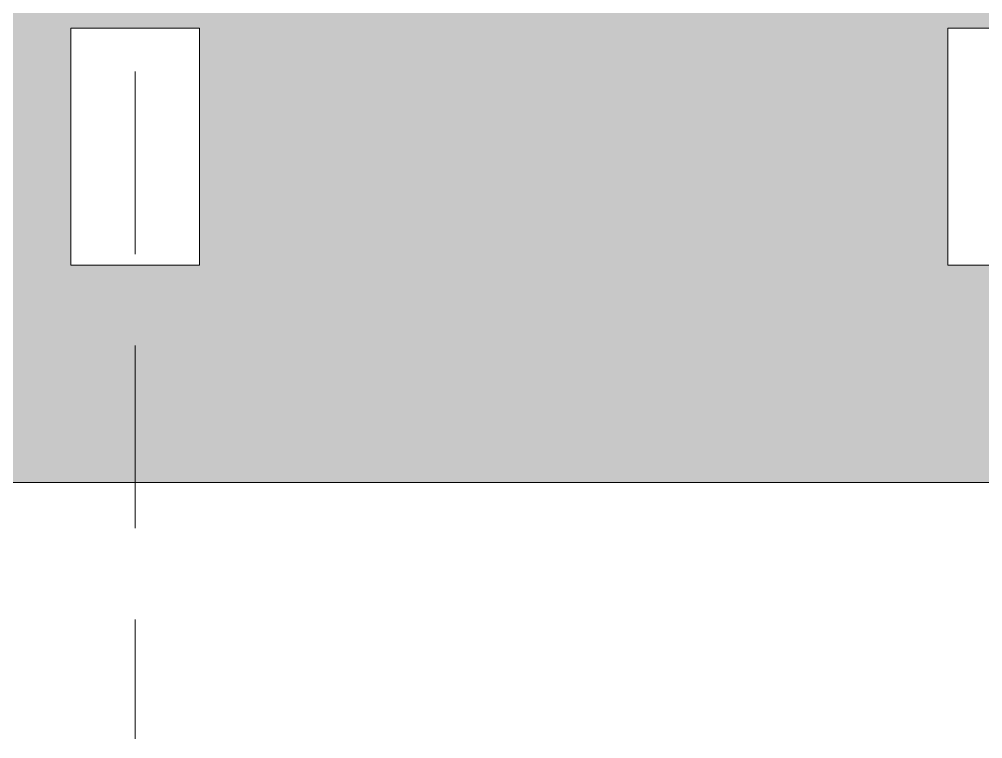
# Model space of a CAD drawing. Header units: millimetres. Extents: x 1135 to 1350, y 205 to 283.
# Drawn here: x 1210.2 to 1216.79, y 205.12 to 210.04 of the extents above; entities that cross this region are included whole.
import ezdxf

# ---------------------------------------------------------------- set-up
doc = ezdxf.new("R2010")
doc.units = ezdxf.units.MM
doc.header["$LTSCALE"] = 10
doc.linetypes.add('DASHED2', pattern=[0.375, 0.25, -0.125])
for name, color, linetype, lineweight in [('cinza 03', 252, 'Continuous', 13), ('HACHT', 90, 'Continuous', 9), ('linha estutura', 252, 'Continuous', 13), ('PN-01', 90, 'Continuous', 13)]:
    doc.layers.add(name, color=color, linetype=linetype, lineweight=lineweight)

msp = doc.modelspace()

# ---------------------------------------------------------------- hatches: boundary and pattern name
at = {"layer": 'cinza 03'}
h = msp.add_hatch(dxfattribs=at)
h.set_pattern_fill('SOLO2', color=256, style=0)
h.set_pattern_definition([(45, (759.0659, 189.21928), (0.2, 0.6), [0.5656854, -0.5656854]), (45, (759.1659, 189.11928), (0.2, 0.6), [0.5656854, -0.5656854]), (315, (759.2659, 189.1193), (0.6, 0.2), [0.2828427, -0.2828427]), (315, (759.3659, 189.2193), (0.6, 0.2), [0.2828427, -0.2828427]), (315, (759.4659, 189.3193), (0.6, 0.2), [0.2828427, -0.2828427]), (315, (759.5659, 189.4193), (0.6, 0.2), [0.2828427, -0.2828427])])
h.paths.add_polyline_path([(1192.5535, 209.9795), (1192.9934, 209.9795), (1192.9934, 210.1), (1186.9934, 210.1), (1186.9934, 206.8702), (1192.9934, 206.8702), (1192.9934, 208.3567), (1192.5535, 208.3567)])
h.paths.add_polyline_path([(1198.5535, 209.9795), (1198.9934, 209.9795), (1198.9934, 210.1), (1192.9934, 210.1), (1192.9934, 209.9795), (1193.4333, 209.9795), (1193.4333, 208.3567), (1192.9934, 208.3567), (1192.9934, 206.8702), (1198.9934, 206.8702), (1198.9934, 208.3567), (1198.5535, 208.3567)])
h.paths.add_polyline_path([(1204.9934, 208.3567), (1204.5535, 208.3567), (1204.5535, 209.9795), (1204.9934, 209.9795), (1204.9934, 210.1), (1198.9934, 210.1), (1198.9934, 209.9795), (1199.4333, 209.9795), (1199.4333, 208.3567), (1198.9934, 208.3567), (1198.9934, 206.8702), (1204.9934, 206.8702)])
h.paths.add_polyline_path([(1210.9934, 208.3567), (1210.5535, 208.3567), (1210.5535, 209.9795), (1210.9934, 209.9795), (1210.9934, 210.1), (1204.9934, 210.1), (1204.9934, 209.9795), (1205.4333, 209.9795), (1205.4333, 208.3567), (1204.9934, 208.3567), (1204.9934, 206.8702), (1210.9934, 206.8702)])
h.paths.add_polyline_path([(1216.9934, 208.3567), (1216.5535, 208.3567), (1216.5535, 209.9795), (1216.9934, 209.9795), (1216.9934, 210.1), (1210.9934, 210.1), (1210.9934, 209.9795), (1211.4333, 209.9795), (1211.4333, 208.3567), (1210.9934, 208.3567), (1210.9934, 206.8702), (1216.9934, 206.8702)])
h.paths.add_polyline_path([(1222.9934, 208.3567), (1222.5535, 208.3567), (1222.5535, 209.9795), (1222.9934, 209.9795), (1222.9934, 210.1), (1216.9934, 210.1), (1216.9934, 209.9795), (1217.4333, 209.9795), (1217.4333, 208.3567), (1216.9934, 208.3567), (1216.9934, 206.8702), (1222.9934, 206.8702)])
h.paths.add_polyline_path([(1228.9934, 208.3567), (1228.5535, 208.3567), (1228.5535, 209.9795), (1228.9934, 209.9795), (1228.9934, 210.1), (1222.9934, 210.1), (1222.9934, 209.9795), (1223.4333, 209.9795), (1223.4333, 208.3567), (1222.9934, 208.3567), (1222.9934, 206.8702), (1228.9934, 206.8702)])
h.paths.add_polyline_path([(1235.4434, 210.1), (1228.9934, 210.1), (1228.9934, 209.9795), (1229.4333, 209.9795), (1229.4333, 208.3567), (1228.9934, 208.3567), (1228.9934, 206.8702), (1235.4434, 206.8702)])
h.paths.add_polyline_path([(1235.4434, 220.7), (1229.1184, 220.7), (1229.1184, 220.2), (1235.4434, 220.2)])

# ---------------------------------------------------------------- linework, layer by layer
at = {"layer": 'HACHT'}
msp.add_line((1186.3702, 206.8702), (1241.4182, 206.8702), dxfattribs=at)
at = {"layer": 'linha estutura', "linetype": 'DASHED2', "ltscale": 0.5}
msp.add_line((1210.9934, 282.8086), (1210.9934, 205.1185), dxfattribs=at)
at = {"layer": 'PN-01'}
for points in [[(1210.5535, 209.9795), (1211.4333, 209.9795), (1211.4333, 208.3567), (1210.5535, 208.3567)], [(1216.5535, 209.9795), (1217.4333, 209.9795), (1217.4333, 208.3567), (1216.5535, 208.3567)]]:
    msp.add_lwpolyline(points, close=True, dxfattribs=at)

doc.saveas('drawing.dxf')
